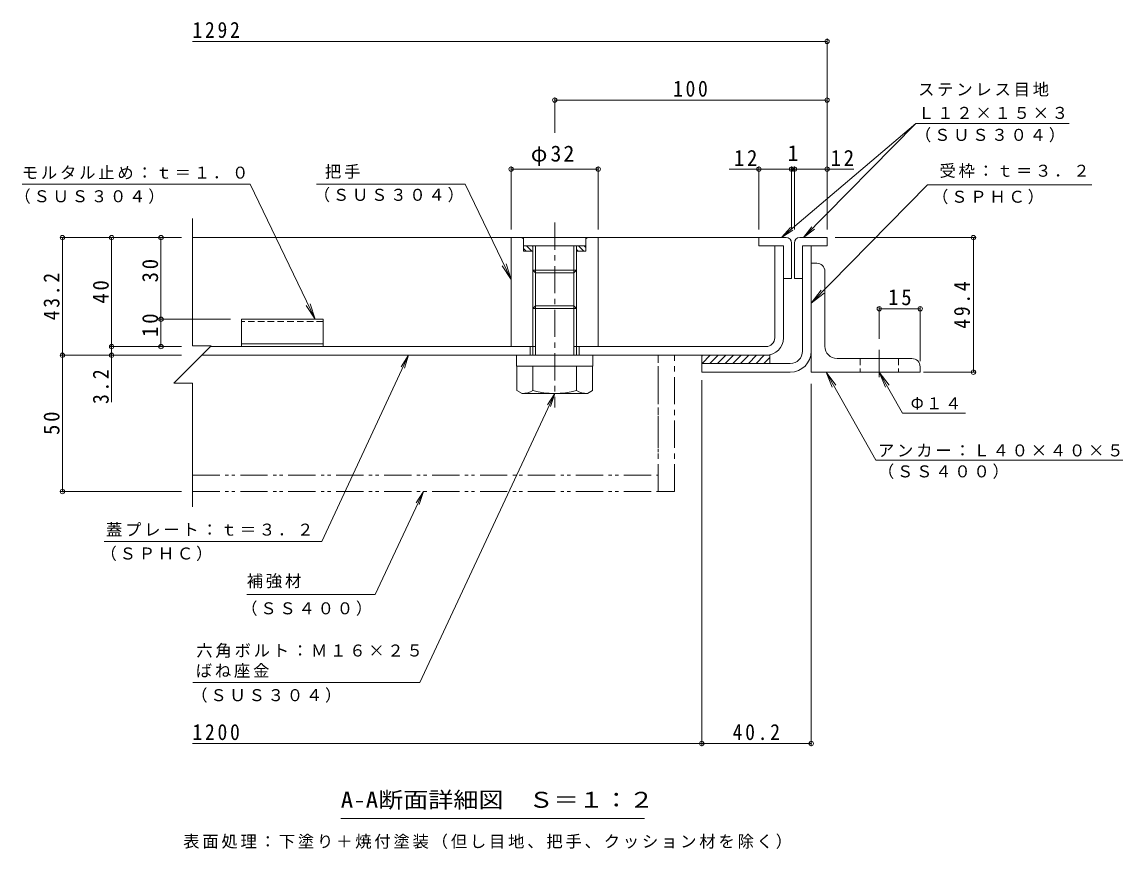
# Model space of a CAD drawing. Units: millimetres on the paper, enlarged 10 times, with parts at other scales. Extents: x -2570 to 2520, y -1962 to 1523.
# Drawn here: x 499 to 2520, y -230 to 1287 of the extents above; entities that cross this region are included whole.
import ezdxf
from ezdxf.enums import TextEntityAlignment as Align

# ---------------------------------------------------------------- set-up
doc = ezdxf.new("R2010")
doc.units = ezdxf.units.MM
doc.header["$LTSCALE"] = 10
doc.header["$PDMODE"] = 32
doc.header["$PDSIZE"] = 8
for name, pattern in [('CHAIN1', [8, 5, -1, 1, -1]), ('DASHED1', [1.8, 1.2, -0.6]), ('DOUBLE_CHAIN1', [8.8, 5, -1, 0.6, -0.6, 0.6, -1])]:
    doc.linetypes.add(name, pattern=pattern)
for name, color, linetype, lineweight in [('D-1', 2, 'Continuous', 9), ('D-2', 3, 'Continuous', 9), ('D-3', 4, 'Continuous', 9), ('D-4', 7, 'Continuous', 9), ('D-5', 7, 'Continuous', 9), ('D-6', 6, 'Continuous', 9), ('D-7', 4, 'CHAIN1', 9), ('D-8', 5, 'CHAIN1', 5), ('D-9', 134, 'Continuous', 5), ('D-C', 2, 'Continuous', 9), ('D-E', 3, 'Continuous', 9), ('D-F', 7, 'Continuous', 9)]:
    doc.layers.add(name, color=color, linetype=linetype, lineweight=lineweight)
doc.styles.add('ＭＳ ゴシック', font='')
doc.styles.get('ＭＳ ゴシック').set_extended_font_data('MS Gothic')

msp = doc.modelspace()

# ---------------------------------------------------------------- linework, layer by layer
at = {"layer": 'D-1'}
for p, q in [((1931.65, 683.46), (1931.65, 876.96)), ((1947.65, 683.46), (1947.65, 876.96)), ((1746.65, 660.96), (1909.15, 660.96))]:
    msp.add_line(p, q, dxfattribs=at)
msp.add_lwpolyline([(1746.65, 660.96), (1746.65, 644.96), (1909.15, 644.96)], dxfattribs=at)
for radius in [22.5, 38.5]:
    msp.add_arc((1909.15, 683.46), radius, 270, 0, dxfattribs=at)
at = {"layer": 'D-2'}
for p, q in [((1896.65, 876.96), (1880.65, 876.96)), ((1880.65, 707.96), (1880.65, 876.96)), ((1896.65, 876.96), (1896.65, 707.96)), ((1436.65, 691.96), (844.65, 691.96)), ((1431.65, 691.96), (1431.65, 675.96)), ((1864.65, 691.96), (1516.65, 691.96)), ((1521.65, 691.96), (1521.65, 675.96)), ((828.65, 675.96), (1864.65, 675.96))]:
    msp.add_line(p, q, dxfattribs=at)
for radius in [16, 32]:
    msp.add_arc((1864.65, 707.96), radius, 270, 0, dxfattribs=at)
at = {"layer": 'D-3'}
for p, q in [((1851.65, 891.96), (811.65, 891.96)), ((1926.65, 891.96), (1976.65, 891.96)), ((1851.65, 876.96), (1896.65, 876.96)), ((1896.65, 876.96), (1896.65, 816.96)), ((1911.65, 881.96), (1911.65, 816.96)), ((1916.65, 881.96), (1916.65, 816.96)), ((1931.65, 816.96), (1931.65, 876.96)), ((1896.65, 816.96), (1911.65, 816.96)), ((1931.65, 816.96), (1916.65, 816.96)), ((901.65, 741.96), (901.65, 691.96)), ((1051.65, 741.96), (901.65, 741.96)), ((1051.65, 696.96), (901.65, 696.96))]:
    msp.add_line(p, q, dxfattribs=at)
at = {"layer": 'D-3', "linetype": 'DASHED1'}
msp.add_line((1051.65, 737.63), (901.65, 737.63), dxfattribs=at)
at = {"layer": 'D-3'}
for points in [[(1901.65, 891.96), (1851.65, 891.96), (1851.65, 876.96)], [(1976.65, 891.96), (1976.65, 876.96), (1931.65, 876.96)], [(1051.65, 741.96), (1051.65, 691.96), (901.65, 691.96)]]:
    msp.add_lwpolyline(points, dxfattribs=at)
for centre, start, end in [((1901.65, 881.96), 0, 90), ((1926.65, 881.96), 90, 180)]:
    msp.add_arc(centre, 10, start, end, dxfattribs=at)
at = {"layer": 'D-4'}
msp.add_line((1641.32, -173.89), (1083.82, -173.89), dxfattribs=at)
at = {"layer": 'D-5'}
for p, q in [((2139.51, 1101.37), (1892.86, 891.96)), ((2420.96, 1101.37), (2139.51, 1101.37)), ((1312.6, 989.75), (1039.34, 989.75)), ((1312.6, 989.75), (1396.65, 815.11)), ((2462.73, 988.86), (2161.17, 988.86)), ((1892.86, 891.96), (1909.64, 910.49)), ((1892.86, 891.96), (1913.86, 905.51)), ((1933.77, 891.96), (1953.47, 907.35)), ((1396.65, 815.11), (1380.22, 840.22)), ((1396.65, 815.11), (1387.28, 843.61)), ((1947.65, 771.53), (1965.7, 795.49)), ((1036.91, 741.96), (1027.54, 770.46)), ((1036.91, 741.96), (1020.48, 767.06)), ((1049.01, 334.41), (1208.28, 675.96)), ((1208.28, 675.96), (1194.85, 654.87)), ((1208.28, 675.96), (1200.76, 652.11)), ((1974.93, 644.96), (1992.96, 620.98)), ((1974.93, 644.96), (1986.14, 617.13)), ((2066.24, 483.28), (1974.93, 644.96)), ((2072.65, 644.96), (2083.86, 617.13)), ((2072.65, 644.96), (2090.68, 620.98)), ((2114.97, 570.01), (2072.65, 644.96)), ((1229.18, 75.25), (1476.65, 605.96)), ((1476.65, 605.96), (1463.21, 584.87)), ((1476.65, 605.96), (1469.13, 582.11)), ((2114.97, 570.01), (2231.12, 570.01)), ((2066.24, 483.28), (2520.02, 483.28)), ((1147.32, 236.75), (1235.54, 425.96)), ((1235.54, 425.96), (1222.11, 404.87)), ((1235.54, 425.96), (1228.03, 402.11)), ((1049.01, 334.41), (649.34, 334.41)), ((1147.32, 236.75), (911.3, 236.75)), ((1229.18, 75.25), (812.19, 75.25))]:
    msp.add_line(p, q, dxfattribs=at)
for points in [[(2139.51, 1101.37), (1933.77, 891.96), (1948.82, 911.92)], [(498.72, 989.75), (917.66, 989.75), (1036.91, 741.96)], [(2161.17, 988.86), (1947.65, 771.53), (1971.28, 790)]]:
    msp.add_lwpolyline(points, dxfattribs=at)
at = {"layer": 'D-6'}
for p, q in [((1746.65, 674.35), (1748.26, 675.96)), ((1746.65, 675.96), (1871.65, 675.96)), ((1746.65, 675.96), (1746.65, 660.96)), ((1747.4, 660.96), (1762.4, 675.96)), ((1761.54, 660.96), (1776.54, 675.96)), ((1775.68, 660.96), (1790.68, 675.96)), ((1789.82, 660.96), (1804.82, 675.96)), ((1803.96, 660.96), (1818.96, 675.96)), ((1818.11, 660.96), (1833.11, 675.96)), ((1832.25, 660.96), (1847.25, 675.96)), ((1846.39, 660.96), (1861.39, 675.96)), ((1860.53, 660.96), (1871.65, 672.07)), ((1871.65, 675.96), (1871.65, 660.96))]:
    msp.add_line(p, q, dxfattribs=at)
at = {"layer": 'D-7'}
msp.add_line((2072.65, 686), (2072.65, 627.54), dxfattribs=at)
at = {"layer": 'D-8'}
msp.add_line((1696.65, 425.96), (1696.65, 675.96), dxfattribs=at)
msp.add_lwpolyline([(1696.65, 425.96), (1666.65, 425.96), (1666.65, 675.96), (1696.65, 675.96)], dxfattribs=at)
at = {"layer": 'D-9'}
for p, q in [((1407.15, 655.96), (1407.15, 611.59)), ((1436.65, 611.44), (1436.65, 655.96)), ((1516.65, 611.44), (1516.65, 655.96)), ((1546.15, 655.96), (1546.15, 611.44)), ((1416.69, 606.08), (1407.15, 611.59)), ((1536.65, 605.96), (1546.15, 611.44)), ((1536.65, 605.96), (1416.9, 605.96))]:
    msp.add_line(p, q, dxfattribs=at)
at = {"layer": 'D-9', "linetype": 'DOUBLE_CHAIN1'}
msp.add_line((811.65, 455.96), (1666.65, 455.96), dxfattribs=at)
msp.add_lwpolyline([(811.65, 425.96), (1666.65, 425.96), (1666.65, 675.96)], dxfattribs=at)
at = {"layer": 'D-9'}
for centre, radius, start, end in [((1417.93, 640.46), 34.53, 267.86055, 302.81094), ((1476.65, 754.55), 148.6, 254.38446, 285.61554), ((1535.36, 640.46), 34.53, 237.18906, 272.13945)]:
    msp.add_arc(centre, radius, start, end, dxfattribs=at)
at = {"layer": 'D-C', "linetype": 'CHAIN1'}
msp.add_line((1476.65, 919.63), (1476.65, 580.33), dxfattribs=at)
at = {"layer": 'D-C'}
for p, q in [((1396.65, 891.96), (1416.64, 891.96)), ((1396.65, 691.96), (1396.65, 891.96)), ((1419.15, 889.46), (1416.64, 891.96)), ((1534.15, 891.96), (1419.15, 891.96)), ((1419.15, 866.96), (1419.15, 891.96)), ((1536.65, 891.96), (1534.15, 889.46)), ((1534.15, 866.96), (1534.15, 891.96)), ((1556.65, 891.96), (1536.65, 891.96)), ((1556.65, 691.96), (1556.65, 891.96)), ((1534.15, 876.96), (1419.15, 876.96)), ((1424.04, 866.96), (1419.15, 871.86)), ((1434.65, 866.96), (1424.65, 876.96)), ((1436.65, 875.57), (1435.26, 876.96)), ((1436.65, 675.96), (1436.65, 876.96)), ((1441.65, 675.96), (1441.65, 876.96)), ((1511.65, 675.96), (1511.65, 876.96)), ((1516.65, 850.74), (1516.65, 876.96)), ((1519.5, 866.96), (1516.65, 869.82)), ((1530.11, 866.96), (1520.11, 876.96)), ((1534.15, 873.53), (1530.72, 876.96)), ((1436.65, 866.96), (1419.15, 866.96)), ((1534.15, 866.96), (1516.65, 866.96)), ((1516.65, 675.96), (1516.65, 850.74)), ((1516.65, 831.96), (1436.65, 831.96)), ((1516.65, 832.23), (1511.65, 826.96)), ((1441.65, 766.96), (1436.65, 761.96)), ((1516.65, 761.96), (1436.65, 761.96)), ((1511.65, 766.96), (1441.65, 766.96)), ((1516.65, 761.96), (1511.65, 766.96)), ((1396.65, 691.96), (1441.65, 691.96)), ((1556.65, 691.96), (1511.65, 691.96))]:
    msp.add_line(p, q, dxfattribs=at)
at = {"layer": 'D-C', "color": 134, "lineweight": 5}
for p, q in [((1406.65, 675.96), (1546.65, 675.96)), ((1546.65, 675.96), (1546.65, 655.96))]:
    msp.add_line(p, q, dxfattribs=at)
at = {"layer": 'D-C'}
msp.add_lwpolyline([(1511.65, 826.96), (1441.65, 826.96), (1436.65, 831.96)], dxfattribs=at)
at = {"layer": 'D-C', "color": 134, "lineweight": 5}
msp.add_lwpolyline([(1406.65, 675.96), (1406.65, 655.96), (1546.65, 655.96)], dxfattribs=at)
at = {"layer": 'D-E'}
for p, q in [((1957.65, 844.96), (1947.65, 844.96)), ((1947.65, 644.96), (1947.65, 844.96)), ((1972.65, 692.46), (1972.65, 829.96)), ((1995.15, 669.96), (2132.65, 669.96)), ((2147.65, 654.96), (2147.65, 644.96)), ((2147.65, 644.96), (1947.65, 644.96))]:
    msp.add_line(p, q, dxfattribs=at)
at = {"layer": 'D-E', "linetype": 'DASHED1'}
for p, q in [((2037.65, 669.96), (2037.65, 644.96)), ((2107.65, 669.96), (2107.65, 644.96))]:
    msp.add_line(p, q, dxfattribs=at)
at = {"layer": 'D-E'}
for centre, radius, start, end in [((1957.65, 829.96), 15, 0, 90), ((1995.15, 692.46), 22.5, 180, 270), ((2132.65, 654.96), 15, 0, 90)]:
    msp.add_arc(centre, radius, start, end, dxfattribs=at)
at = {"layer": 'D-F'}
for p, q in [((1976.65, 906.96), (1976.65, 1256.98)), ((1976.65, 1251.98), (811.65, 1251.98)), ((1476.65, 1084.24), (1476.65, 1149.16)), ((1976.65, 1144.16), (1476.65, 1144.16)), ((1976.65, 1143.98), (1976.65, 1139.16)), ((1396.65, 906.96), (1396.65, 1022.53)), ((1556.65, 1017.53), (1396.65, 1017.53)), ((1556.65, 906.96), (1556.65, 1022.53)), ((1911.65, 1017.53), (1797.04, 1017.53)), ((1851.65, 906.96), (1851.65, 1022.53)), ((1911.65, 906.96), (1911.65, 1022.53)), ((1916.65, 1017.53), (1911.65, 1017.53)), ((1916.65, 906.96), (1916.65, 1022.53)), ((2025.89, 1017.53), (1916.65, 1017.53)), ((811.65, 926.96), (811.65, 693.36)), ((569.83, 891.96), (791.65, 891.96)), ((572.83, 675.96), (572.83, 891.96)), ((663.26, 691.96), (663.26, 891.96)), ((1991.65, 891.96), (2250.34, 891.96)), ((2245.34, 644.96), (2245.34, 891.96)), ((2072.65, 764.45), (2072.65, 706)), ((2072.65, 761.45), (2147.65, 761.45)), ((2147.65, 764.45), (2147.65, 664.96)), ((750.88, 741.96), (881.65, 741.96)), ((660.26, 691.96), (791.65, 691.96)), ((663.26, 675.96), (663.26, 691.96)), ((569.83, 675.96), (791.65, 675.96)), ((572.83, 675.96), (572.83, 425.96)), ((663.26, 675.96), (663.26, 590.08)), ((1746.65, 629.96), (1746.65, -41.52)), ((2250.34, 644.96), (2153.66, 644.96)), ((811.65, 624.55), (777.24, 624.55)), ((811.65, 624.55), (811.65, 397.75)), ((1947.65, 623.58), (1947.65, -41.52)), ((569.83, 425.96), (791.65, 425.96)), ((1746.65, -36.52), (811.65, -36.52)), ((1947.65, -36.52), (1746.65, -36.52))]:
    msp.add_line(p, q, dxfattribs=at)
for points in [[(753.88, 691.96), (753.88, 741.96), (753.88, 891.96)], [(811.65, 693.36), (846.05, 693.36), (777.24, 624.55)]]:
    msp.add_lwpolyline(points, dxfattribs=at)
for p in [(1976.65, 1251.98), (1476.65, 1144.16), (1976.65, 1144.16), (1396.65, 1017.53), (1556.65, 1017.53), (1851.65, 1017.53), (1911.65, 1017.53), (1916.65, 1017.53), (1976.65, 1017.53), (572.83, 891.96), (663.26, 891.96), (753.88, 891.96), (2245.34, 891.96), (2072.65, 761.45), (2147.65, 761.45), (753.88, 741.96), (663.26, 691.96), (753.88, 691.96), (572.83, 675.96), (663.26, 675.96), (2245.34, 644.96), (572.83, 425.96), (1746.65, -36.52), (1947.65, -36.52)]:
    msp.add_point(p, dxfattribs=at)

# ---------------------------------------------------------------- texts
at = {"layer": 'D-4', "color": 2, "style": 'ＭＳ ゴシック', "width": 1.15}
msp.add_text('A-A断面詳細図\u3000Ｓ＝１：２', height=29.33, dxfattribs=at).set_placement((1083.82, -163.27), align=Align.BOTTOM_LEFT)
at = {"layer": 'D-4', "insert": (794.61, -230.02), "char_height": 21.99, "attachment_point": 7, "style": 'ＭＳ ゴシック'}
msp.add_mtext('\\T1.17;表面処理：下塗り＋焼付塗装（但し目地、把手、クッション材を除く）', dxfattribs=at)
at = {"layer": 'D-5', "char_height": 21.99, "attachment_point": 7, "style": 'ＭＳ ゴシック'}
for s, insert in [('\\T1.17;ステンレス目地', (2143.84, 1150.69)), ('\\T1.17;Ｌ１２×１５×３', (2143.84, 1109.36)), ('\\T1.17;（ＳＵＳ３０４）', (2138.09, 1066.52)), ('\\T1.17;モルタル止め：ｔ＝１．０', (498.32, 998.76)), ('\\T1.17;把手', (1054.85, 999.59)), ('\\T1.17;受枠：ｔ＝３．２', (2183.11, 1001.18)), ('\\T1.17;（ＳＵＳ３０４）', (484.76, 953.85)), ('\\T1.17;（ＳＵＳ３０４）', (1034.4, 956.51)), ('\\T1.17;（ＳＰＨＣ）', (2169.5, 953.02)), ('\\T1.17;Φ１４', (2130.17, 575.97)), ('\\T1.17;アンカー：Ｌ４０×４０×５', (2070.02, 489.24)), ('\\T1.17;（ＳＳ４００）', (2070.02, 449)), ('\\T1.17;蓋プレート：ｔ＝３．２', (652.86, 343.65)), ('\\T1.17;（ＳＰＨＣ）', (642.81, 298.3)), ('\\T1.17;補強材', (911.3, 248.23)), ('\\T1.17;（ＳＳ４００）', (901.1, 197.71)), ('\\T1.17;六角ボルト：Ｍ１６×２５', (818.72, 120.61)), ('\\T1.17;ばね座金', (817.67, 83.89)), ('\\T1.17;（ＳＵＳ３０４）', (809.41, 38.33))]:
    msp.add_mtext(s, dxfattribs=dict(at, insert=insert))
at = {"layer": 'D-F', "color": 2, "style": 'ＭＳ ゴシック'}
msp.add_text('1', height=29.33, dxfattribs=at).set_placement((1904.15, 1023.53), align=Align.BOTTOM_LEFT)
at = {"layer": 'D-F', "color": 2, "char_height": 29.33, "attachment_point": 7, "style": 'ＭＳ ゴシック'}
for s, insert in [('\\T1.28;\\W0.9;1292', (811.65, 1257.98)), ('\\T1.27;\\W0.9;100', (1694.15, 1150.16)), ('\\T1.19;φ32', (1432.9, 1023.53)), ('\\T1.27;\\W0.95;12', (1805.67, 1023.53)), ('\\T1.27;\\W0.95;12', (1983.29, 1023.53)), ('\\T1.27;\\W0.95;15', (2088.9, 767.45)), ('\\T1.28;\\W0.9;1200', (811.65, -30.52)), ('\\T1.28;\\W0.9;40.2', (1803.4, -30.52))]:
    msp.add_mtext(s, dxfattribs=dict(at, insert=insert))
at = {"layer": 'D-F', "color": 2, "char_height": 29.33, "attachment_point": 7, "rotation": 90, "style": 'ＭＳ ゴシック'}
for s, insert in [('\\T1.27;\\W0.95;30', (748.88, 809.71)), ('\\T1.28;\\W0.9;43.2', (567.83, 740.21)), ('\\T1.27;\\W0.95;40', (658.26, 770.71)), ('\\T1.28;\\W0.9;49.4', (2239.34, 724.71)), ('\\T1.27;\\W0.95;10', (748.88, 709.71)), ('\\T1.27;\\W0.9;3.2', (658.26, 586.62)), ('\\T1.27;\\W0.95;50', (567.83, 529.71))]:
    msp.add_mtext(s, dxfattribs=dict(at, insert=insert))

doc.saveas('drawing.dxf')
